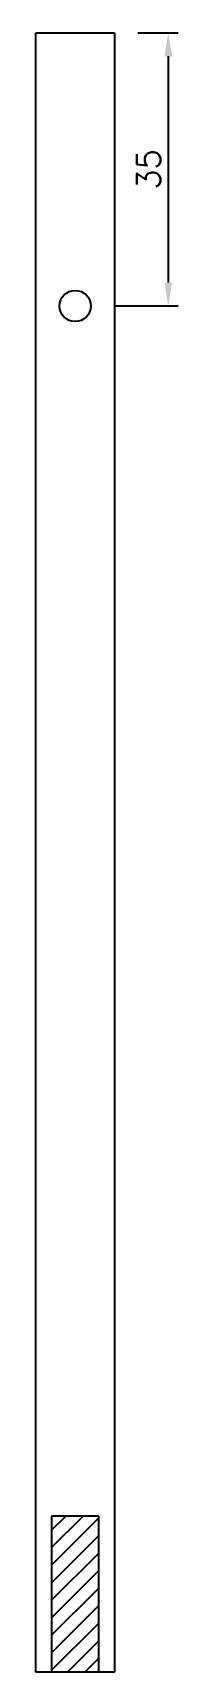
# Model space of a CAD drawing. Header units: millimetres. Extents: x 1596 to 3388, y 1264 to 3080.
# Drawn here: x 3369.4 to 3387.6, y 2869.6 to 3079.6 of the extents above.
import ezdxf

# ---------------------------------------------------------------- set-up
doc = ezdxf.new("R2010")
doc.units = ezdxf.units.MM
doc.header["$LTSCALE"] = 0.3
doc.styles.get("Standard").update_dxf_attribs({"font": 'txt.shx', "bigfont": 'whgtxt.shx'})
doc.dimstyles.new('ISO-25', dxfattribs={"dimtxt": 2.5, "dimasz": 2.5, "dimexe": 1.25, "dimexo": 0.625, "dimtad": 1, "dimtxsty": 'Standard', "dimcen": 2.5, "dimadec": 0, "dimazin": 0, "dimtfac": 1, "dimtmove": 0, "dimatfit": 3, "dimfxl": 1, "dimarcsym": 0})

# ---------------------------------------------------------------- blocks, each defined once
blk = doc.blocks.new('*D3')
at = {"color": 0, "lineweight": -2, "transparency": 16777216}
for p, q in [((3382.44, 3079.62), (3387.57, 3079.62)), ((3386.32, 3076.62), (3386.32, 3047.62)), ((3379.44, 3044.62), (3387.57, 3044.62))]:
    blk.add_line(p, q, dxfattribs=at)
at = {"color": 0, "transparency": 16777216}
for points in [[(3385.82, 3076.62), (3386.82, 3076.62), (3386.32, 3079.62)], [(3385.82, 3047.62), (3386.82, 3047.62), (3386.32, 3044.62)]]:
    blk.add_solid(points, dxfattribs=at)
at = {"layer": 'Defpoints', "color": 0, "transparency": 16777216}
for p in [(3379.44, 3079.62), (3376.44, 3044.62), (3386.32, 3044.62)]:
    blk.add_point(p, dxfattribs=at)
at = {"color": 7, "transparency": 16777216, "insert": (3383.82, 3062.12), "char_height": 3, "attachment_point": 5, "rotation": 90}
blk.add_mtext('35', dxfattribs=at)

msp = doc.modelspace()

# ---------------------------------------------------------------- hatches: boundary and pattern name
h = msp.add_hatch()
h.set_pattern_fill('ANSI31', color=3, scale=0.5)
h.set_pattern_definition([(45, (2605.7147, 1569.8078), (-1.122532, 1.122532), [])])
h.paths.add_polyline_path([(3377.438, 2889.616), (3371.438, 2889.616), (3371.438, 2869.616), (3377.438, 2869.616)])

# ---------------------------------------------------------------- linework, layer by layer
for p, q in [((3369.438, 3079.616), (3379.438, 3079.616)), ((3369.438, 2989.616), (3369.438, 3079.616)), ((3379.438, 3079.616), (3379.438, 2989.616)), ((3369.438, 2869.616), (3369.438, 2989.616)), ((3379.438, 2989.616), (3379.438, 2869.616)), ((3377.438, 2889.616), (3371.438, 2889.616)), ((3371.438, 2889.616), (3371.438, 2869.616)), ((3377.438, 2889.616), (3377.438, 2869.616)), ((3379.438, 2869.616), (3369.438, 2869.616))]:
    msp.add_line(p, q)
msp.add_circle((3374.438, 3044.616), 2)

# ---------------------------------------------------------------- dimensions: what is measured, and where the dimension line sits
at = {"color": 5}
dim = msp.add_linear_dim(base=(3386.315, 3044.616), p1=(3379.438, 3079.616), p2=(3376.438, 3044.616), angle=90, dimstyle='ISO-25', override={"dimtxt": 3, "dimasz": 3, "dimexo": 3, "dimgap": 1, "dimclrt": 7}, dxfattribs=at)
dim.commit()
dim.dimension.update_dxf_attribs({"geometry": '*D3', "text_midpoint": (3386.315, 3062.116), "dimtype": 160})

doc.saveas('drawing.dxf')
